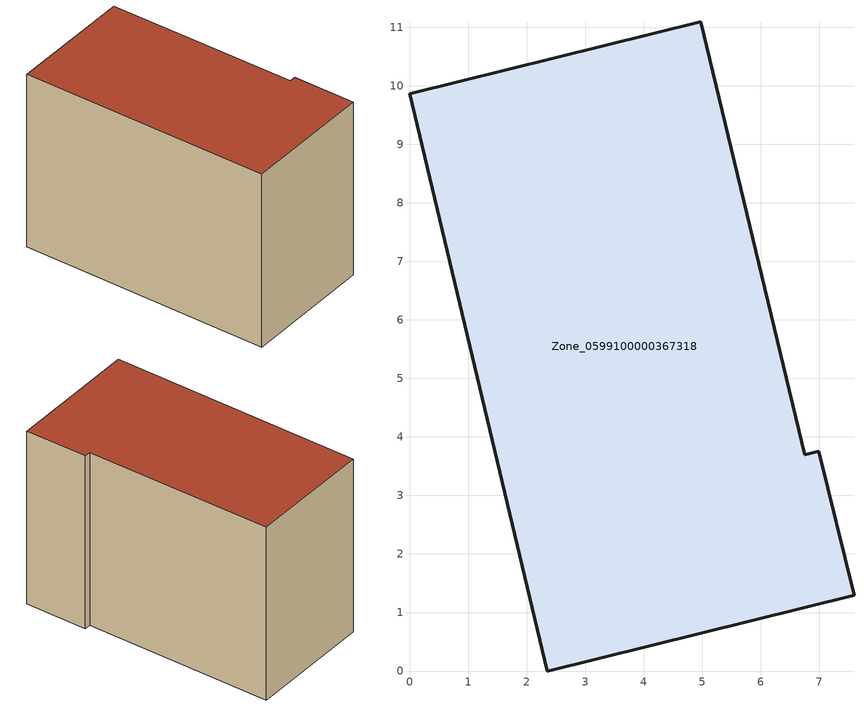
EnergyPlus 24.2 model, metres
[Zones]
Zone_0599100000367318
 floor ground (C_G): 2.35,0 0,9.86 4.97,11.09 6.75,3.69 6.99,3.75 7.59,1.3 z0
 wall outside (C_F): 2.35,0 7.59,1.3 6.99,3.75 6.75,3.69 4.97,11.09 0,9.86 2.35,0 z0:7.3
 roof outside (C_R): 0,9.86 2.35,0 7.59,1.3 6.99,3.75 6.75,3.69 4.97,11.09 z7.3
[BUILDING]
Pand.0599100000367318: North Axis=0; Terrain=City; Loads Convergence Tolerance Value=0.04; Temperature Convergence Tolerance Value=0.4; Solar Distribution=FullExterior; Maximum Number of Warmup Days=25; Minimum Number of Warmup Days=1
[Site:Location]
Rotterdam.The.Hague.AP_ZH_NLD Design_Conditions: Latitude=51.96; Longitude=4.45; Time Zone=1; Elevation=-4.5
[SITE:GROUNDTEMPERATURE:BUILDINGSURFACE]
18, 18, 18, 18, 18, 18, 18, 18, 18, 18, 18, 18
[MATERIAL] Thermal Absorptance=0.9; Solar Absorptance=0.7; Visible Absorptance=0.7
Name | Roughness | Thickness | Conductivity | Density | Specific Heat
G.TI.1992-2005 | MediumSmooth | 0.15 | 0.06 | 540 | 1210
F.TI.1992-2005 | Rough | 0.3 | 0.12 | 1920 | 840
R.TI.1992-2005 | MediumRough | 0.2 | 0.08 | 1500 | 1000
[CONSTRUCTION]
C_G: G.TI.1992-2005
C_F: F.TI.1992-2005
C_R: R.TI.1992-2005
[ZONE]
Zone_0599100000367318: Type=1; Multiplier=1; Ceiling Height=Autocalculate; Volume=Autocalculate; Floor Area=autocalculate; Part of Total Floor Area=Yes
[ZONEINFILTRATION:DESIGNFLOWRATE]
Infil_Zone_0599100000367318: Zone or ZoneList or Space or SpaceList=Zone_0599100000367318; Schedule=AlwaysOn; Design Flow Rate Calculation Method=Flow/Area; Flow Rate per Floor Area=0.0015; Constant Term Coefficient=1; Temperature Term Coefficient=0; Velocity Term Coefficient=0; Velocity Squared Term Coefficient=0
[HVACTEMPLATE:ZONE:IDEALLOADSAIRSYSTEM]
Zone_0599100000367318: Maximum Heating Supply Air Temperature=50; Minimum Cooling Supply Air Temperature=13; Maximum Heating Supply Air Humidity Ratio=0.0156; Minimum Cooling Supply Air Humidity Ratio=0.0077; Heating Limit=NoLimit; Cooling Limit=NoLimit; Dehumidification Control Type=ConstantSensibleHeatRatio; Cooling Sensible Heat Ratio=0.7; Dehumidification Setpoint=60; Humidification Control Type=None; Humidification Setpoint=30; Outdoor Air Method=None; Outdoor Air Flow Rate per Person=0.00944; Outdoor Air Flow Rate per Zone Floor Area=0; Outdoor Air Flow Rate per Zone=0; Demand Controlled Ventilation Type=None; Outdoor Air Economizer Type=NoEconomizer; Heat Recovery Type=None; Sensible Heat Recovery Effectiveness=0.7; Latent Heat Recovery Effectiveness=0.65
[ZONECONTROL:THERMOSTAT]
ThermostatControl_Zone_0599100000367318: Zone or ZoneList=Zone_0599100000367318; Control Type Schedule=DualSetpointControlType; Control 1=Thermostat_Zone_0599100000367318; Temperature Difference Between Cutout And Setpoint=0
[THERMOSTATSETPOINT:DUALSETPOINT]
Thermostat_Zone_0599100000367318: Heating Setpoint Temperature Schedule=HeatingSetpoint_Zone_0599100000367318; Cooling Setpoint Temperature Schedule=CoolingSetpoint_Zone_0599100000367318
[SCHEDULE:COMPACT]
HeatingSetpoint_Zone_0599100000367318: Through: 12/31, For: AllDays, Until: 24:00, 21
CoolingSetpoint_Zone_0599100000367318: Through: 12/31, For: AllDays, Until: 24:00, 24
DualSetpointControlType: Through: 12/31, For: AllDays, Until: 24:00, 4
AlwaysOn: Through: 12/31, For: AllDays, Until: 24:00, 1
